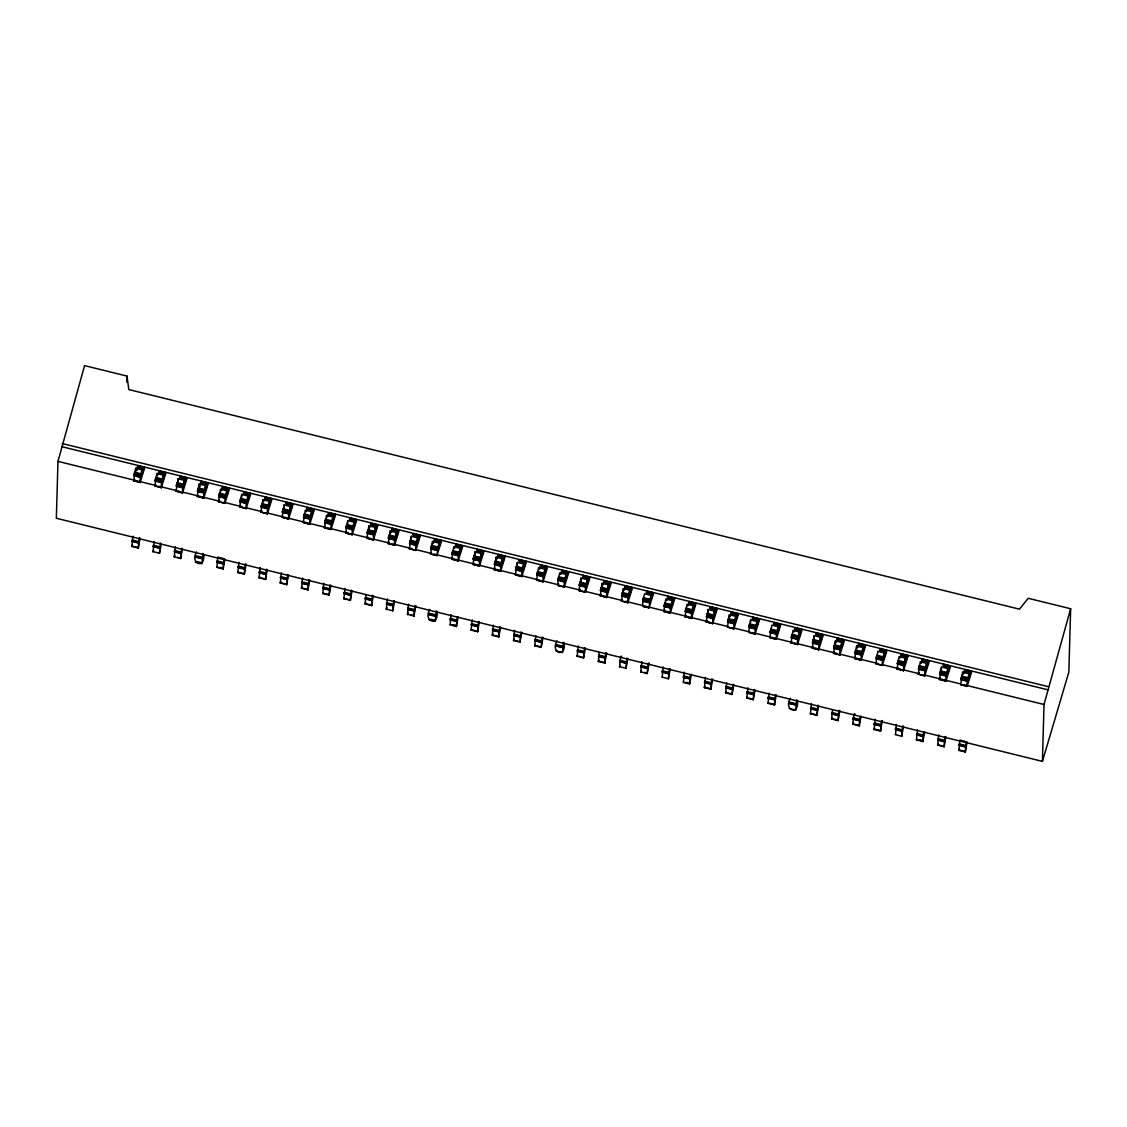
<?xml version="1.0" encoding="UTF-8"?>
<svg xmlns="http://www.w3.org/2000/svg" width="1127" height="1127" viewBox="0 0 1127 1127"><rect width="100%" height="100%" fill="white"/><g stroke="black" fill="none" stroke-linecap="round" stroke-linejoin="round"><path stroke-width="1.5" d="M57.97 461.366L56.35 518.251L1042.419 761.373L1068.847 672.101L1070.65 608.749L1028.233 598.296L1019.442 609.158L128.802 389.562L126.999 376.08L84.581 365.627L57.97 461.366L155.371 485.385M126.83 382.109L126.999 376.08M132.465 545.045L131.817 546.595L132.93 536.213M133.662 480.68L135.649 468.325L142.016 469.889C140.466 483.934 144.805 461.732 144.397 468.621L140.1 482.469L133.662 480.68L140.199 482.314M135.649 468.325L135.846 472.34M139.297 537.79L138.241 548.173L140.1 538.044M142.016 469.889L140.199 476.932L140.1 482.469M153.666 550.272L153.018 551.821L154.145 541.439M154.864 485.906L156.85 473.551L163.218 475.115C161.724 489.16 165.937 466.944 165.627 473.875L161.302 487.695L154.864 485.906L161.4 487.54M156.738 477.862L156.85 473.551M160.499 543.017L159.442 553.413L161.274 543.637M163.218 475.115L161.4 482.159L161.302 487.695M174.868 555.498L174.22 557.048L175.347 546.68M176.08 491.133L178.066 478.778L184.419 480.341C182.884 494.387 187.209 472.185 186.814 479.074L182.518 492.922L176.08 491.133L182.616 492.767M177.981 481.652L178.066 478.778M181.715 548.243L180.644 558.64L182.504 548.497M184.419 480.341L182.616 487.385L182.518 492.922M203.677 554.09C205.607 569.938 189.477 563.599 196.549 551.906M197.281 496.359L199.268 484.004L205.635 485.568C204.086 499.627 208.425 477.425 208.016 484.314L203.719 498.148L197.281 496.359L203.818 497.993M199.183 486.878L199.268 484.004M202.916 553.47L202.099 563.373M205.635 485.568L203.818 492.626L203.719 498.148M216.947 567.022L217.75 557.132L224.118 558.696L223.061 569.093L224.893 559.316M218.483 501.6L220.469 489.231L226.837 490.808C225.287 504.854 229.626 482.652 229.218 489.541L224.921 503.375L218.483 501.6L225.02 503.234M222.836 487.766L222.794 486.484L221.413 490.808M226.837 490.808L225.02 497.852L224.921 503.375M238.318 571.783L237.839 572.741L238.966 562.359M239.699 506.826L241.685 494.457L248.039 496.035C246.503 510.08 250.828 487.878 250.433 494.767L246.123 508.601L239.699 506.826L246.235 508.46M241.558 498.768L241.685 494.457M244.052 493.119L244.066 491.724L243.418 493.274L249.771 494.852M245.32 563.923L244.263 574.319L246.123 564.19M248.039 496.035L246.221 503.079L246.123 508.601M259.703 576.418L259.041 577.968L260.168 567.585M260.9 512.052L262.887 499.698L269.24 501.261C267.761 515.307 271.959 493.077 271.663 500.022L267.338 513.827L260.9 512.052L267.437 513.687M262.802 502.557L262.887 499.698M266.535 569.163L265.465 579.546L267.296 569.783M269.24 501.261L267.437 508.305L267.338 513.827M280.905 581.645L280.257 583.194L281.37 572.812M282.102 517.279L284.089 504.924L290.456 506.488C288.906 520.533 293.245 498.331 292.837 505.22L288.54 519.068L282.102 517.279L288.639 518.913M284.004 507.798L284.089 504.924M287.737 574.39L286.681 584.786L288.498 575.009M290.456 506.488L288.639 513.532L288.54 519.068M302.106 586.871L301.458 588.421L302.585 578.052M303.304 522.505L305.29 510.151L311.658 511.714C310.164 525.76 314.377 503.544 314.067 510.475L309.742 524.294L303.304 522.505L309.84 524.14M307.671 508.812L307.685 507.404L306.234 511.714M308.939 579.616L307.882 590.013L309.742 579.87M311.658 511.714L309.84 518.758L309.742 524.294M322.829 593.506L323.787 583.279M324.52 527.732L326.506 515.377L332.859 516.941C331.366 530.986 335.578 508.77 335.282 515.701L330.958 529.521L324.52 527.732L331.056 529.366M330.141 584.843L329.084 595.239L330.915 585.462M332.859 516.941L331.056 523.985L330.958 529.521M344.341 597.916L343.862 598.888L344.989 588.505M345.721 532.958L347.708 520.604L354.075 522.181C352.526 536.227 356.865 514.025 356.456 520.913L352.159 534.747L345.721 532.958L352.258 534.592M347.665 522.04L347.665 525.126M350.074 519.138L350.088 517.871L349.44 519.42L355.808 520.984M351.356 590.069L350.3 600.466L352.117 590.689M354.075 522.181L352.258 529.225L352.159 534.747M365.726 602.551L365.078 604.114L365.937 595M366.923 538.199L368.909 525.83L375.277 527.408C373.727 541.453 378.066 519.251 377.658 526.14L373.361 539.974L366.923 538.199L373.46 539.833M368.909 525.83L368.811 530.338M372.558 595.295L371.501 605.692L373.361 595.563M375.277 527.408L373.46 534.452L373.361 539.974M386.927 607.791L386.279 609.341L387.406 598.958M388.139 543.425L390.125 531.056L396.479 532.634C394.943 546.68 399.268 524.478 398.873 531.366L394.563 545.2L388.139 543.425L394.675 545.059M389.998 535.367L390.125 531.056M393.76 600.536L392.703 610.919L394.535 601.156M396.479 532.634L394.661 539.678L394.563 545.2M408.143 613.018L407.481 614.567L408.608 604.185M409.34 548.652L411.327 536.297L417.68 537.861C416.145 551.906 420.484 529.704 420.075 536.593L415.778 550.441L409.34 548.652L415.877 550.286M411.242 539.171L411.327 536.297M414.975 605.762L413.905 616.159L415.849 605.509M417.68 537.861L415.877 544.904L415.778 550.441M436.98 611.243C439.206 627.26 422.667 621.456 429.81 609.425M431.43 552.54L430.556 554.075L432.529 541.523L438.896 543.087C437.346 557.132 441.685 534.931 441.277 541.819L436.924 555.639L438.896 543.087M432.444 544.397L432.529 541.523M436.177 610.989L435.36 620.878M450.208 624.541L451.025 614.652M451.744 559.105L453.73 546.75L460.098 548.314C458.604 562.359 462.817 540.143 462.507 547.074L458.182 560.894L451.744 559.105L458.28 560.739M456.111 545.285L456.125 544.003L454.674 548.328M457.125 617.483L456.322 626.612L458.154 616.835M460.098 548.314L458.28 555.357L458.182 560.894M471.579 629.289L471.1 630.247L472.227 619.878M472.96 564.331L474.946 551.976L481.299 553.54C479.764 567.599 484.089 545.398 483.694 552.286L479.398 566.12L472.96 564.331L479.496 565.965M474.819 556.287L474.946 551.976M477.313 550.511L477.256 549.215L476.679 550.793L483.032 552.357M478.581 621.442L477.524 631.838L479.384 621.695M481.299 553.54L479.496 560.598L479.398 566.12M492.964 633.923L492.302 635.487L493.429 625.105M494.161 569.572L496.148 557.203L502.515 558.781C500.966 572.826 505.305 550.624 504.896 557.513L500.599 571.347L494.161 569.572L500.698 571.206M496.063 560.077L496.148 557.203M499.796 626.668L498.726 637.065L500.557 627.288M502.515 558.781L500.698 565.824L500.599 571.347M514.166 639.164L513.518 640.714L514.63 630.331M515.363 574.798L517.349 562.429L523.717 564.007C522.167 578.052 526.506 555.85 526.098 562.739L521.801 576.573L515.363 574.798L521.9 576.432M517.279 565.303L517.349 562.429M520.998 631.895L519.941 642.291L521.773 632.515M523.717 564.007L521.9 571.051L521.801 576.573M535.198 644.982L534.719 645.94L535.846 635.558M536.579 580.025L538.565 567.67L544.919 569.234C543.425 583.279 547.637 561.063 547.342 567.994L543.003 581.814L536.579 580.025L543.115 581.659M542.2 637.135L541.143 647.518L543.003 637.389M544.919 569.234L543.101 576.277L543.003 581.814M564.176 642.982C566.106 658.83 549.962 652.491 557.048 640.784M557.851 585.462L557.95 579.94L559.767 572.896L566.12 574.46C564.627 588.505 568.839 566.289 568.543 573.22L564.218 587.04L557.795 585.448L558.668 583.913M563.415 642.362L562.598 652.251M566.12 574.46L564.317 581.504L564.218 587.04M577.602 655.435L577.137 656.393L578.25 646.025M578.982 590.478L580.968 578.123L587.336 579.687C585.786 593.732 590.125 571.53 589.717 578.419L585.42 592.267L578.982 590.478L585.519 592.112M580.842 582.434L580.968 578.123M583.335 576.658L583.293 575.362L582.701 576.939L589.069 578.503M584.617 647.588L583.561 657.985L577.109 656.196M587.336 579.687L585.519 586.73L585.42 592.267M585.378 648.208L583.659 657.816M598.986 660.07L598.338 661.619L599.198 652.519M600.184 595.704L602.17 583.349L608.538 584.913C607.044 598.958 611.257 576.742 610.947 583.673L606.622 597.493L600.184 595.704L606.72 597.338M602.1 586.223L602.17 583.349M605.819 652.815L604.762 663.211L606.622 653.068M608.538 584.913L606.72 591.971L606.622 597.493M620.188 665.296L619.54 666.86L620.667 656.477M621.4 600.945L623.386 588.576L629.739 590.154C628.204 604.199 632.529 581.997 632.134 588.886L627.838 602.72L621.4 600.945L627.936 602.579M623.301 591.45L623.386 588.576M627.021 658.041L625.964 668.438L627.795 658.661M629.739 590.154L627.936 597.197L627.838 602.72M641.404 670.523L640.742 672.086L641.869 661.704M642.77 606.227L642.77 600.846L644.588 593.802L650.955 595.38C649.406 609.425 653.745 587.223 653.336 594.112L648.983 607.932L650.955 595.38M648.236 663.268L647.166 673.664L649.11 663.028M662.267 676.834L663.07 666.93M663.803 611.397L665.789 599.043L672.157 600.606C670.607 614.652 674.946 592.45 674.538 599.339L670.241 613.173L663.803 611.397L670.34 613.032M669.438 668.508L668.381 678.891L670.241 668.762M672.157 600.606L670.34 607.65L670.241 613.173M683.469 682.06L684.286 672.157M685.019 616.624L687.005 604.269L693.359 605.833C691.823 619.878 696.148 597.676 695.753 604.565L691.443 618.413L685.019 616.624L691.555 618.258M689.372 602.804L689.386 601.522L687.935 605.833M690.386 675.003L689.583 684.131L691.414 674.355M693.359 605.833L691.541 612.877L691.443 618.413M705.023 686.216L704.361 687.766L705.488 677.397M706.22 621.85L708.207 609.496L714.56 611.059C713.067 625.105 717.279 602.889 716.983 609.82L712.658 623.64L706.22 621.85L712.757 623.485M708.08 613.806L708.207 609.496M710.573 608.031L710.588 606.749L709.94 608.312L716.293 609.876M711.855 678.961L710.785 689.358L712.644 679.215M714.56 611.059L712.757 618.103L712.658 623.64M726.225 691.443L725.577 692.992L726.69 682.624M727.422 627.077L729.408 614.722L735.776 616.286C734.226 630.345 738.565 608.143 738.157 615.032L733.86 628.866L727.422 627.077L733.959 628.711M729.324 617.596L729.408 614.722M733.057 684.188L732.001 694.584L733.818 684.807M735.776 616.286L733.959 623.33L733.86 628.866M747.426 696.669L746.778 698.219L747.905 687.85M748.624 632.303L750.61 619.949L756.978 621.526C755.428 635.572 759.767 613.37 759.359 620.259L755.062 634.092L748.624 632.303L755.16 633.938M750.54 622.822L750.61 619.949M754.259 689.414L753.202 699.811L755.034 690.034M756.978 621.526L755.16 628.57L755.062 634.092M768.459 702.501L767.98 703.459L769.107 693.077M769.84 637.544L771.826 625.175L778.179 626.753C776.644 640.798 780.969 618.596 780.574 625.485L776.278 639.319L769.84 637.544L776.376 639.178M775.461 694.641L774.404 705.037L776.264 694.908M778.179 626.753L776.376 633.797L776.278 639.319M797.437 700.501C799.367 716.335 783.223 710.01 790.309 698.303M791.041 642.77L793.028 630.402L799.395 631.979C797.846 646.025 802.185 623.823 801.776 630.711L797.479 644.545L791.041 642.77L797.578 644.405M796.676 699.881L795.859 709.771M799.395 631.979L797.578 639.023L797.479 644.545M810.862 712.954L810.398 713.912L811.51 703.53M812.243 647.997L814.229 635.642L820.597 637.206C819.104 651.251 823.316 629.035 823.006 635.966L818.681 649.786L812.243 647.997L818.78 649.631M814.117 639.953L814.229 635.642M816.596 634.177L816.61 632.895L815.962 634.445L822.33 636.022M817.878 705.108L816.821 715.49L818.653 705.727M820.597 637.206L818.78 644.25L818.681 649.786M832.247 717.589L831.599 719.139L832.459 710.024M833.459 653.223L835.445 640.869L841.799 642.432C840.263 656.477 844.588 634.276 844.193 641.164L839.883 655.012L833.459 653.223L839.981 654.857M835.361 643.742L835.445 640.869M839.08 710.334L838.023 720.731L839.883 710.588M841.799 642.432L839.981 649.476L839.883 655.012M853.463 722.816L852.801 724.365L853.928 713.997M854.66 658.45L856.647 646.095L863 647.659C861.507 661.704 865.719 639.488 865.423 646.419L861.098 660.239L854.66 658.45L861.197 660.084M856.562 648.969L856.647 646.095M860.028 716.828L859.225 725.957L861.056 716.18M863 647.659L861.197 654.702L861.098 660.239M874.665 728.042L874.017 729.592L875.13 719.223M875.862 663.676L877.848 651.321L884.216 652.885C882.723 666.93 886.921 644.714 886.625 651.66L882.3 665.465L875.862 663.676L882.399 665.31M881.497 720.787L880.441 731.184L882.371 720.547M884.216 652.885L882.399 659.943L882.3 665.465M895.528 734.353L896.345 724.45M897.064 668.917L899.05 656.548L905.418 658.126C903.868 672.171 908.207 649.969 907.798 656.858L903.502 670.692L897.064 668.917L903.6 670.551M902.699 726.013L901.642 736.41L903.502 726.281M905.418 658.126L903.6 665.169L903.502 670.692M916.899 739.101L916.42 740.059L917.547 729.676M918.28 674.143L920.266 661.774L926.619 663.352C925.084 677.397 929.409 655.196 929.014 662.084L924.718 675.918L918.28 674.143L924.816 675.777M922.633 660.309L922.576 659.027L921.196 663.352M923.647 732.508L922.844 741.636L924.675 731.86M926.619 663.352L924.802 670.396L924.718 675.918M938.284 743.735L937.622 745.285L938.749 734.903M939.481 679.37L941.468 667.015L947.835 668.579C946.286 682.624 950.624 660.422 950.216 667.311L945.919 681.159L939.481 679.37L946.018 681.004M941.341 671.312L941.468 667.015M945.116 736.48L944.046 746.863L945.905 736.734M947.835 668.579L946.018 675.622L945.919 681.159M959.486 748.962L958.838 750.512L959.95 740.129L964.726 741.312M960.683 684.596L962.669 672.241L969.037 673.805C967.544 687.85 971.756 665.634 971.446 672.565L967.121 686.385L960.683 684.596L967.22 686.23M962.585 675.115L962.669 672.241M966.318 741.707L965.261 752.103L967.121 741.96M969.037 673.805L967.22 680.849L967.121 686.385M1042.419 761.373L1044.025 704.502L1070.65 608.749M621.428 657.097L621.54 656.238M854.703 714.617L854.801 713.743M136.592 469.889L138.029 465.578L137.184 470.142M157.794 475.115L159.175 470.79L159.273 472.312M199.817 486.963L201.592 481.243L201.677 482.765M263.831 501.261L265.211 496.937L265.296 498.458M327.45 516.955L328.901 512.827M369.853 527.408L371.234 523.083L371.332 524.59M391.055 532.634L392.435 528.309L392.534 529.831M433.472 543.087L434.853 538.762L434.952 540.284M497.092 558.781L498.472 554.456L498.557 555.963M539.495 569.234L540.875 564.909L540.932 566.317M560.711 574.46L562.162 570.347M603.114 584.927L604.495 580.588L604.593 582.11M624.316 590.154L625.696 585.829L625.795 587.336M666.733 600.606L668.114 596.282L668.212 597.803M730.352 616.3L731.733 611.961L731.832 613.482M793.971 631.979L795.423 627.866M836.375 642.432L837.755 638.107L837.854 639.629M857.591 647.673L858.971 643.334L859.056 644.855M899.994 658.126L901.375 653.801L901.473 655.308M963.613 673.805L964.994 669.48L965.092 671.002M180.475 477.538L180.39 476.017L179.799 477.594L186.152 479.158M286.512 503.684L286.413 502.163L285.821 503.727L292.189 505.305M413.736 535.057L413.651 533.536L413.06 535.1L419.413 536.677M519.772 561.19L519.674 559.682L519.082 561.246L525.45 562.824M646.997 592.563L646.912 591.055L646.32 592.619L652.688 594.183M753.033 618.709L752.935 617.202L752.343 618.765L758.71 620.329M774.193 623.837L774.136 622.428L773.559 623.992L779.912 625.555M880.257 650.082L880.173 648.56L879.581 650.138L885.949 651.702M943.848 665.747L943.792 664.254L943.2 665.818L949.554 667.395M134.55 479.341L133.733 480.891M154.892 486.103L155.751 484.568M219.371 500.247L218.568 501.811M240.586 505.474L239.713 507.009M261.788 510.7L260.971 512.264M325.407 526.394L324.59 527.957M346.609 531.62L345.735 533.156M367.811 536.846L366.937 538.382M389.026 542.073L388.153 543.608M452.631 557.766L451.772 559.302M473.847 562.993L473.03 564.557M495.049 568.219L494.175 569.755M579.87 589.139L579.053 590.703M601.071 594.366L600.198 595.901M622.287 599.592L621.47 601.156M664.691 610.045L663.888 611.609M685.906 615.286L685.089 616.835M706.235 622.048L707.108 620.512M791.929 641.418L791.055 642.953M813.13 646.659L812.328 648.208M834.346 651.885L833.529 653.435M854.829 658.52L855.548 657.111M897.951 667.564L897.078 669.1M919.167 672.791L918.294 674.326M940.369 678.017L939.495 679.567M62.253 443.531L1048.307 686.653M62.154 446.757L1048.223 689.893M137.874 465.733L144.228 467.296M159.076 470.959L165.613 472.579M180.278 476.186L186.828 477.806M201.479 481.412L208.03 483.032M222.695 486.639L229.232 488.259M243.897 491.865L250.448 493.485M265.099 497.106L271.649 498.712M286.314 502.332L292.851 503.938M307.516 507.559L314.053 509.179M328.718 512.785L335.268 514.405M349.919 518.011L356.47 519.632M371.135 523.238L377.489 524.816M392.337 528.464L398.873 530.084M413.539 533.705L420.089 535.311M434.74 538.931L441.291 540.551M455.956 544.158L462.493 545.778M477.158 549.384L483.708 551.004M498.359 554.611L504.91 556.231M519.575 559.837L526.112 561.457M540.777 565.078L547.313 566.684M561.979 570.304L568.529 571.924M583.18 575.531L589.731 577.151M604.396 580.757L610.749 582.321M625.598 585.984L632.148 587.604M646.799 591.21L653.35 592.83M668.015 596.451L674.552 598.057M689.217 601.677L695.753 603.283M710.419 606.904L716.969 608.524M731.62 612.13L738.171 613.75M752.836 617.357L759.373 618.977M774.038 622.583L780.588 624.203M795.239 627.809L801.79 629.429M816.455 633.05L822.992 634.656M837.657 638.276L844.01 639.84M858.859 643.503L865.409 645.123M880.06 648.729L886.611 650.349M901.276 653.956L907.813 655.576M922.478 659.182L929.028 660.802M943.679 664.423L950.23 666.029M964.895 669.649L971.432 671.269M137.733 466.057L144.087 467.635M158.935 471.283L165.289 472.861M180.137 476.524L186.504 478.087M201.339 481.75L207.706 483.314M222.554 486.977L228.908 488.54M243.756 492.203L250.124 493.767M264.958 497.43L271.325 498.993M286.173 502.656L292.527 504.234M307.375 507.883L313.729 509.46M328.577 513.123L334.944 514.687M349.779 518.35L356.146 519.913M370.994 523.576L377.348 525.14M392.196 528.802L398.564 530.366M413.398 534.029L419.765 535.607M434.613 539.255L440.967 540.833M455.815 544.496L462.169 546.06M477.017 549.722L483.384 551.286M498.219 554.949L504.586 556.513M519.434 560.175L525.788 561.739M540.636 565.402L547.004 566.98M561.838 570.628L568.205 572.206M583.053 575.869L589.407 577.433M604.255 581.095L610.609 582.659M625.457 586.322L631.824 587.885M646.659 591.548L653.026 593.112M667.874 596.775L674.228 598.338M689.076 602.001L695.444 603.579M710.278 607.228L716.645 608.805M731.493 612.468L737.847 614.032M752.695 617.695L759.049 619.258M773.897 622.921L780.264 624.485M795.098 628.148L801.466 629.711M816.314 633.374L822.668 634.952M837.516 638.6L843.884 640.178M858.718 643.841L865.085 645.405M879.933 649.067L886.287 650.631M901.135 654.294L907.489 655.858M922.337 659.52L928.704 661.084M943.538 664.747L949.906 666.325M964.754 669.973L971.108 671.551M137.564 466.536L143.918 468.114M158.766 471.762L165.134 473.34M179.968 477.003L186.335 478.566M201.184 482.229L207.537 483.793M222.385 487.456L228.753 489.019M243.587 492.682L249.955 494.246M264.803 497.909L271.156 499.486M286.004 503.135L292.358 504.713M307.206 508.376L313.574 509.939M328.408 513.602L334.775 515.166M349.624 518.829L355.977 520.392M370.825 524.055L377.193 525.619M392.027 529.281L398.394 530.845M413.243 534.508L419.596 536.086M434.444 539.734L440.798 541.312M455.646 544.975L462.014 546.539M476.848 550.201L483.215 551.765M498.064 555.428L504.417 556.992M519.265 560.654L525.633 562.218M540.467 565.881L546.834 567.459M561.683 571.107L568.036 572.685M582.884 576.348L589.238 577.912M604.086 581.574L610.454 583.138M625.288 586.801L631.655 588.364M646.504 592.027L652.857 593.591M667.705 597.254L674.073 598.831M688.907 602.48L695.274 604.058M710.123 607.707L716.476 609.284M731.324 612.947L737.678 614.511M752.526 618.174L758.894 619.737M773.728 623.4L780.095 624.964M794.944 628.627L801.297 630.19M816.145 633.853L822.513 635.431M837.347 639.079L843.714 640.657M858.549 644.32L864.916 645.884M879.764 649.546L886.118 651.11M900.966 654.773L907.334 656.337M922.168 659.999L928.535 661.563M943.384 665.226L949.737 666.804M964.585 670.452L970.939 672.03M137.381 467.127L143.749 468.705M158.583 472.368L164.951 473.932M201 482.821L207.368 484.385M222.202 488.047L228.57 489.611M264.62 498.5L270.973 500.078M307.023 508.967L313.391 510.531M328.239 514.194L334.592 515.757M370.642 524.647L377.01 526.21M391.858 529.873L398.211 531.451M434.261 540.34L440.629 541.904M455.463 545.567L461.831 547.13M497.88 556.02L504.248 557.583M540.298 566.472L546.651 568.05M561.5 571.713L567.853 573.277M603.903 582.166L610.27 583.73M625.119 587.392L631.472 588.956M667.522 597.845L673.89 599.423M688.724 603.072L695.091 604.65M731.141 613.539L737.509 615.103M794.76 629.218L801.114 630.796M837.164 639.685L843.531 641.249M858.38 644.912L864.733 646.475M900.783 655.365L907.15 656.928M921.999 660.591L928.352 662.169M964.402 671.058L970.77 672.622M134.536 472.213L140.903 473.777M155.737 477.439L162.105 479.017M176.939 482.666L183.307 484.244M198.155 487.906L204.508 489.47M219.356 493.133L225.724 494.697M240.558 498.359L246.926 499.923M261.774 503.586L268.127 505.15M282.976 508.812L289.329 510.39M304.177 514.039L310.545 515.617M325.379 519.279L331.747 520.843M346.595 524.506L352.948 526.07M367.796 529.732L374.164 531.296M388.998 534.959L395.366 536.522M410.214 540.185L416.567 541.749M431.416 545.412L437.769 546.989M452.617 550.638L458.985 552.216M473.819 555.879L480.187 557.442M495.035 561.105L501.388 562.669M516.236 566.332L522.604 567.895M537.438 571.558L543.806 573.122M558.654 576.785L565.007 578.362M579.856 582.011L586.209 583.589M601.057 587.252L607.425 588.815M622.259 592.478L628.627 594.042M643.475 597.704L649.828 599.268M664.676 602.931L671.044 604.495M685.878 608.157L692.246 609.735M707.094 613.384L713.447 614.962M728.296 618.624L734.649 620.188M749.497 623.851L755.865 625.415M770.699 629.077L777.067 630.641M791.915 634.304L798.268 635.867M813.116 639.53L819.484 641.094M834.318 644.757L840.686 646.335M855.534 649.983L861.887 651.561M876.736 655.224L883.089 656.787M897.937 660.45L904.305 662.014M919.139 665.677L925.506 667.24M940.355 670.903L946.708 672.467M961.556 676.13L967.924 677.707M134.352 472.875L140.72 474.453M155.554 478.116L161.922 479.679M176.77 483.342L183.123 484.906M197.972 488.569L204.325 490.132M219.173 493.795L225.541 495.359M240.375 499.022L246.743 500.599M261.591 504.248L267.944 505.826M282.792 509.489L289.16 511.052M303.994 514.715L310.362 516.279M325.21 519.941L331.563 521.505M346.412 525.168L352.765 526.732M367.613 530.394L373.981 531.972M388.815 535.621L395.183 537.199M410.031 540.847L416.384 542.425M431.232 546.088L437.6 547.652M452.434 551.314L458.802 552.878M473.65 556.541L480.003 558.104M494.852 561.767L501.205 563.331M516.053 566.994L522.421 568.572M537.255 572.22L543.623 573.798M558.471 577.461L564.824 579.024M579.672 582.687L586.04 584.251M600.874 587.914L607.242 589.477M622.09 593.14L628.443 594.704M643.292 598.367L649.645 599.944M664.493 603.593L670.861 605.171M685.695 608.834L692.063 610.397M706.911 614.06L713.264 615.624M728.112 619.287L734.48 620.85M749.314 624.513L755.682 626.077M770.53 629.739L776.883 631.303M791.732 634.966L798.085 636.544M812.933 640.192L819.301 641.77M834.135 645.433L840.503 646.997M855.351 650.659L861.704 652.223M876.552 655.886L882.92 657.45M897.754 661.112L904.122 662.676M918.956 666.339L925.323 667.917M940.172 671.565L946.525 673.143M961.373 676.806L967.741 678.369M134.183 473.579L140.537 475.143M155.385 478.806L161.753 480.37M176.587 484.032L182.954 485.596M197.803 489.259L204.156 490.837M219.004 494.485L225.372 496.063M240.206 499.726L246.574 501.29M261.422 504.952L267.775 506.516M282.623 510.179L288.977 511.743M303.825 515.405L310.193 516.969M325.027 520.632L331.394 522.21M346.243 525.858L352.596 527.436M367.444 531.085L373.812 532.662M388.646 536.325L395.013 537.889M409.862 541.552L416.215 543.115M431.063 546.778L437.417 548.342M452.265 552.005L458.633 553.568M473.467 557.231L479.834 558.809M494.683 562.458L501.036 564.035M515.884 567.698L522.252 569.262M537.086 572.925L543.453 574.488M558.302 578.151L564.655 579.715M579.503 583.377L585.857 584.941M600.705 588.604L607.073 590.182M621.907 593.83L628.274 595.408M643.123 599.071L649.476 600.635M664.324 604.297L670.692 605.861M685.526 609.524L691.893 611.088M706.728 614.75L713.095 616.314M727.943 619.977L734.297 621.555M749.145 625.203L755.513 626.781M770.347 630.43L776.714 632.008M791.563 635.67L797.916 637.234M812.764 640.897L819.118 642.46M833.966 646.123L840.333 647.687M855.168 651.35L861.535 652.913M876.383 656.576L882.737 658.154M897.585 661.803L903.953 663.38M918.787 667.043L925.154 668.607M940.003 672.27L946.356 673.833M961.204 677.496L967.558 679.06M134.028 474.256L140.396 475.819M155.244 479.482L161.598 481.046M176.446 484.709L182.799 486.272M197.648 489.935L204.015 491.513M218.849 495.162L225.217 496.739M240.065 500.388L246.419 501.966M261.267 505.629L267.634 507.192M282.468 510.855L288.836 512.419M303.684 516.081L310.038 517.645M324.886 521.308L331.239 522.872M346.088 526.534L352.455 528.112M367.289 531.761L373.657 533.339M388.505 537.001L394.859 538.565M409.707 542.228L416.074 543.792M430.908 547.454L437.276 549.018M452.11 552.681L458.478 554.245M473.326 557.907L479.679 559.485M494.528 563.134L500.895 564.712M515.729 568.374L522.097 569.938M536.945 573.601L543.299 575.164M558.147 578.827L564.5 580.391M579.348 584.054L585.716 585.617M600.55 589.28L606.918 590.844M621.766 594.507L628.119 596.084M642.968 599.733L649.335 601.311M664.169 604.974L670.537 606.537M685.385 610.2L691.739 611.764M706.587 615.427L712.94 616.99M727.788 620.653L734.156 622.217M748.99 625.879L755.358 627.457M770.206 631.106L776.559 632.684M791.408 636.346L797.775 637.91M812.609 641.573L818.977 643.137M833.825 646.799L840.178 648.363M855.027 652.026L861.38 653.59M876.228 657.252L882.596 658.83M897.43 662.479L903.798 664.057M918.646 667.719L924.999 669.283M939.848 672.946L946.215 674.51M961.049 678.172L967.417 679.736M133.916 474.861L140.283 476.425M155.117 480.088L161.485 481.652M176.319 485.314L182.687 486.892M197.535 490.541L203.888 492.119M218.737 495.781L225.104 497.345M239.938 501.008L246.306 502.572M261.154 506.234L267.508 507.798M282.356 511.461L288.709 513.024M303.557 516.687L309.925 518.265M324.759 521.914L331.127 523.491M345.975 527.154L352.328 528.718M367.177 532.381L373.544 533.944M388.378 537.607L394.746 539.171M409.594 542.834L415.948 544.397M430.796 548.06L437.149 549.638M451.997 553.287L458.365 554.864M473.199 558.527L479.567 560.091M494.415 563.754L500.768 565.317M515.617 568.98L521.984 570.544M536.818 574.207L543.186 575.77M558.034 579.433L564.388 580.997M579.236 584.659L585.589 586.237M600.437 589.886L606.805 591.464M621.639 595.126L628.007 596.69M642.855 600.353L649.208 601.917M664.057 605.579L670.424 607.143M685.258 610.806L691.626 612.37M706.474 616.032L712.827 617.61M727.676 621.259L734.029 622.837M748.877 626.499L755.245 628.063M770.079 631.726L776.447 633.289M791.295 636.952L797.648 638.516M812.497 642.179L818.864 643.742M833.698 647.405L840.066 648.983M854.914 652.632L861.267 654.209M876.116 657.872L882.469 659.436M897.317 663.099L903.685 664.662M918.519 668.325L924.887 669.889M939.735 673.552L946.088 675.115M960.937 678.778L967.304 680.342M133.831 475.369L140.199 476.932M155.047 480.595L161.4 482.159M176.249 485.822L182.616 487.385M197.45 491.048L203.818 492.626M218.666 496.274L225.02 497.852M239.868 501.501L246.221 503.079M261.07 506.741L267.437 508.305M282.271 511.968L288.639 513.532M303.487 517.194L309.84 518.758M324.689 522.421L331.056 523.985M345.89 527.647L352.258 529.225M367.106 532.874L373.46 534.452M388.308 538.114L394.661 539.678M409.51 543.341L415.877 544.904M430.711 548.567L437.079 550.131M451.927 553.794L458.28 555.357M473.129 559.02L479.496 560.598M494.33 564.247L500.698 565.824M515.546 569.487L521.9 571.051M536.748 574.714L543.101 576.277M557.95 579.94L564.317 581.504M579.151 585.167L585.519 586.73M600.367 590.393L606.72 591.971M621.569 595.62L627.936 597.197M642.77 600.846L649.138 602.424M663.986 606.087L670.34 607.65M685.188 611.313L691.541 612.877M706.39 616.539L712.757 618.103M727.591 621.766L733.959 623.33M748.807 626.992L755.16 628.57M770.009 632.219L776.376 633.797M791.21 637.459L797.578 639.023M812.412 642.686L818.78 644.25M833.628 647.912L839.981 649.476M854.829 653.139L861.197 654.702M876.031 658.365L882.399 659.943M897.247 663.592L903.6 665.169M918.449 668.832L924.802 670.396M939.65 674.059L946.018 675.622M960.852 679.285L967.22 680.849M133.803 475.721L140.171 477.299M155.005 480.961L161.372 482.525M176.221 486.188L182.574 487.752M197.422 491.414L203.79 492.978M218.624 496.641L224.991 498.204M239.84 501.867L246.193 503.445M261.041 507.094L267.395 508.671M282.243 512.32L288.611 513.898M303.445 517.561L309.812 519.124M324.661 522.787L331.014 524.351M345.862 528.014L352.23 529.577M367.064 533.24L373.431 534.804M388.28 538.467L394.633 540.044M409.481 543.693L415.835 545.271M430.683 548.934L437.051 550.497M451.885 554.16L458.252 555.724M473.101 559.386L479.454 560.95M494.302 564.613L500.67 566.177M515.504 569.839L521.871 571.417M536.72 575.066L543.073 576.644M557.921 580.306L564.275 581.87M579.123 585.533L585.491 587.097M600.325 590.759L606.692 592.323M621.54 595.986L627.894 597.549M642.742 601.212L649.11 602.79M663.944 606.439L670.311 608.017M685.16 611.665L691.513 613.243M706.361 616.906L712.715 618.469M727.563 622.132L733.931 623.696M748.765 627.359L755.132 628.922M769.98 632.585L776.334 634.149M791.182 637.812L797.55 639.389M812.384 643.038L818.751 644.616M833.6 648.279L839.953 649.842M854.801 653.505L861.155 655.069M876.003 658.731L882.371 660.295M897.205 663.958L903.572 665.522M918.42 669.184L924.774 670.762M939.622 674.411L945.99 675.989M960.824 679.651L967.191 681.215M158.794 486.23L179.306 491.287M182.715 492.119L220.314 501.388M223.738 502.233L242.53 506.868M245.954 507.713L261.337 511.503M266.465 512.771L324.562 527.098M327.985 527.943L348.482 533.001M351.906 533.846L370.698 538.481M374.122 539.312L389.505 543.115M392.929 543.947L411.721 548.581M415.145 549.427L430.514 553.216M433.937 554.061L539.889 580.194M543.313 581.039L558.696 584.828M563.81 586.096L580.912 590.309M584.321 591.154L621.921 600.423M625.344 601.255L709.08 621.907M712.489 622.752L727.873 626.542M733.001 627.809L750.089 632.022M753.512 632.867L791.112 642.136M794.521 642.982L837.248 653.505M840.672 654.35L878.257 663.62M881.68 664.465L900.473 669.1M903.896 669.945L919.28 673.735M922.689 674.58L960.289 683.85M963.712 684.695L1044.025 704.502M430.542 553.878L437.079 555.512L430.556 554.075M557.78 585.251L564.317 586.885M642.601 606.171L649.138 607.805L642.615 606.354M132.155 540.016L138.522 541.58M153.357 545.243L159.724 546.82M174.558 550.469L180.926 552.047M195.774 555.696L202.127 557.273M216.976 560.936L223.343 562.5M238.177 566.163L244.545 567.726M259.393 571.389L265.747 572.953M280.595 576.615L286.948 578.179M301.797 581.842L308.164 583.42M322.998 587.068L329.366 588.646M344.214 592.309L350.567 593.873M365.416 597.535L371.783 599.099M386.617 602.762L392.985 604.326M407.833 607.988L414.187 609.552M429.035 613.215L435.388 614.793M450.237 618.441L456.604 620.019M471.438 623.682L477.806 625.246M492.654 628.908L499.007 630.472M513.856 634.135L520.223 635.698M535.057 639.361L541.425 640.925M556.273 644.588L562.627 646.165M577.475 649.814L583.828 651.392M598.676 655.041L605.044 656.618M619.878 660.281L626.246 661.845M641.094 665.508L647.447 667.071M662.296 670.734L668.663 672.298M683.497 675.961L689.865 677.524M704.713 681.187L711.067 682.765M725.915 686.413L732.268 687.991M747.116 691.654L753.484 693.218M768.318 696.88L774.686 698.444M789.534 702.107L795.887 703.671M810.736 707.333L817.103 708.897M831.937 712.56L838.305 714.138M853.153 717.786L859.507 719.364M874.355 723.027L880.708 724.591M895.556 728.253L901.924 729.817M916.758 733.48L923.126 735.043M937.974 738.706L944.327 740.27M959.176 743.933L965.543 745.51M132.042 540.608L138.41 542.172M153.244 545.834L159.611 547.398M174.46 551.061L180.813 552.639M195.661 556.287L202.015 557.865M216.863 561.528L223.231 563.091M238.065 566.754L244.432 568.318M259.28 571.981L265.634 573.544M280.482 577.207L286.85 578.771M301.684 582.434L308.051 584.011M322.885 587.66L329.253 589.238M344.101 592.901L350.455 594.464M365.303 598.127L371.671 599.691M386.505 603.354L392.872 604.917M407.72 608.58L414.074 610.144M428.922 613.806L435.276 615.384M450.124 619.033L456.491 620.611M471.325 624.259L477.693 625.837M492.541 629.5L498.895 631.064M513.743 634.726L520.111 636.29M534.945 639.953L541.312 641.517M556.16 645.179L562.514 646.743M577.362 650.406L583.716 651.984M598.564 655.632L604.931 657.21M619.765 660.873L626.133 662.437M640.981 666.099L647.335 667.663M662.183 671.326L668.55 672.889M683.385 676.552L689.752 678.116M704.6 681.779L710.954 683.356M725.802 687.005L732.156 688.583M747.004 692.246L753.371 693.809M768.205 697.472L774.573 699.036M789.421 702.699L795.775 704.262M810.623 707.925L816.99 709.489M831.825 713.152L838.192 714.729M853.04 718.378L859.394 719.956M874.242 723.604L880.596 725.182M895.444 728.845L901.811 730.409M916.645 734.071L923.013 735.635M937.861 739.298L944.215 740.862M959.063 744.524L965.43 746.088M131.972 541.101L138.325 542.665M153.173 546.327L159.541 547.891M174.375 551.554L180.743 553.118M195.591 556.78L201.944 558.344M216.793 562.007L223.146 563.585M237.994 567.233L244.362 568.811M259.196 572.474L265.563 574.037M280.412 577.7L286.765 579.264M301.613 582.927L307.981 584.49M322.815 588.153L329.183 589.717M344.031 593.38L350.384 594.943M365.233 598.606L371.586 600.184M386.434 603.833L392.802 605.41M407.636 609.073L414.003 610.637M428.852 614.3L435.205 615.863M450.053 619.526L456.421 621.09M471.255 624.752L477.623 626.316M492.471 629.979L498.824 631.557M513.673 635.205L520.026 636.783M534.874 640.446L541.242 642.01M556.076 645.672L562.443 647.236M577.292 650.899L583.645 652.463M598.493 656.125L604.861 657.689M619.695 661.352L626.063 662.93M640.897 666.578L647.264 668.156M662.112 671.805L668.466 673.382M683.314 677.045L689.682 678.609M704.516 682.272L710.883 683.835M725.732 687.498L732.085 689.062M746.933 692.725L753.287 694.288M768.135 697.951L774.503 699.529M789.337 703.178L795.704 704.755M810.552 708.418L816.906 709.982M831.754 713.645L838.122 715.208M852.956 718.871L859.323 720.435M874.172 724.097L880.525 725.661M895.373 729.324L901.727 730.902M916.575 734.55L922.943 736.128M937.777 739.791L944.144 741.355M958.992 745.017L965.346 746.581M131.944 541.453L138.297 543.017M153.145 546.68L159.499 548.243M174.347 551.906L180.714 553.47M195.549 557.132L201.916 558.696M216.764 562.359L223.118 563.923M237.966 567.585L244.334 569.163M259.168 572.812L265.535 574.39M280.384 578.052L286.737 579.616M301.585 583.279L307.939 584.843M322.787 588.505L329.154 590.069M343.989 593.732L350.356 595.295M365.204 598.958L371.558 600.536M386.406 604.185L392.774 605.762M407.608 609.425L413.975 610.989M428.809 614.652L435.177 616.215M450.025 619.878L456.379 621.442M471.227 625.105L477.594 626.668M492.429 630.331L498.796 631.909M513.644 635.558L519.998 637.135M534.846 640.798L541.199 642.362M556.048 646.025L562.415 647.588M577.249 651.251L583.617 652.815M598.465 656.477L604.819 658.041M619.667 661.704L626.034 663.268M640.869 666.93L647.236 668.508M662.084 672.157L668.438 673.735M683.286 677.397L689.639 678.961M704.488 682.624L710.855 684.188M725.689 687.85L732.057 689.414M746.905 693.077L753.259 694.641M768.107 698.303L774.474 699.881M789.309 703.53L795.676 705.108M810.524 708.77L816.878 710.334M831.726 713.997L838.079 715.56M852.928 719.223L859.295 720.787M874.129 724.45L880.497 726.013M895.345 729.676L901.699 731.254M916.547 734.903L922.914 736.48M937.749 740.143L944.116 741.707M958.964 745.37L965.318 746.933M197.493 561.711L202.268 562.894M220.286 567.332L223.47 568.121M430.753 619.23L435.529 620.399M453.547 624.851L456.731 625.64M686.808 682.37L689.992 683.145M920.069 739.875L923.252 740.664M132.113 546.116L138.48 547.68M177.714 557.358L180.898 558.147M218.525 567.416L221.709 568.205M238.149 572.262L244.503 573.826M259.351 577.489L265.718 579.053M282.144 583.11L285.328 583.885M301.768 587.942L308.122 589.506M322.97 593.168L329.338 594.746M344.172 598.395L350.539 599.973M365.387 603.635L371.741 605.199M410.975 614.877L414.158 615.652M451.8 624.936L454.97 625.724M471.41 629.768L477.778 631.345M492.612 635.008L498.979 636.572M515.405 640.629L518.589 641.404M535.029 645.461L541.383 647.025M579.024 656.308L582.208 657.097M598.648 661.14L605.002 662.718M644.235 672.382L647.419 673.171M685.061 682.455L688.231 683.23M704.671 687.287L711.038 688.851M725.873 692.513L732.24 694.091M748.68 698.134L751.85 698.923M768.29 702.98L774.658 704.544M812.285 713.828L815.469 714.603M831.909 718.66L838.263 720.223M854.703 724.281L859.478 725.464M874.313 729.113L880.68 730.69M918.322 739.974L921.506 740.749M937.932 744.806L944.299 746.37M959.133 750.033L965.501 751.596M131.803 546.398L138.339 548.018M153.004 551.624L159.541 553.244M174.206 556.851L180.757 558.471M195.408 562.077L201.958 563.697M216.623 567.318L223.16 568.924M237.825 572.544L244.376 574.164M259.027 577.771L265.578 579.391M280.243 582.997L286.779 584.617M301.444 588.224L307.981 589.844M322.646 593.45L329.197 595.07M343.848 598.691L350.398 600.297M365.063 603.917L371.6 605.537M386.265 609.143L392.802 610.764M407.467 614.37L414.018 615.99M428.683 619.596L435.219 621.216M449.884 624.823L456.421 626.443M471.086 630.063L477.637 631.669M492.288 635.29L498.838 636.91M513.503 640.516L520.04 642.136M534.705 645.743L541.242 647.363M555.907 650.969L562.458 652.589M598.324 661.422L604.861 663.042M619.526 666.663L626.077 668.269M640.728 671.889L647.278 673.509M661.943 677.116L668.48 678.736M683.145 682.342L689.682 683.962M704.347 687.569L710.898 689.189M725.549 692.795L732.099 694.415M746.764 698.036L753.301 699.642M767.966 703.262L774.517 704.882M789.168 708.489L795.718 710.109M810.383 713.715L816.92 715.335M831.585 718.941L838.122 720.562M852.787 724.168L859.337 725.788M873.988 729.408L880.539 731.014M895.204 734.635L901.741 736.255M916.406 739.861L922.957 741.481M937.608 745.088L944.158 746.708M958.823 750.314L965.36 751.934"/></g></svg>
